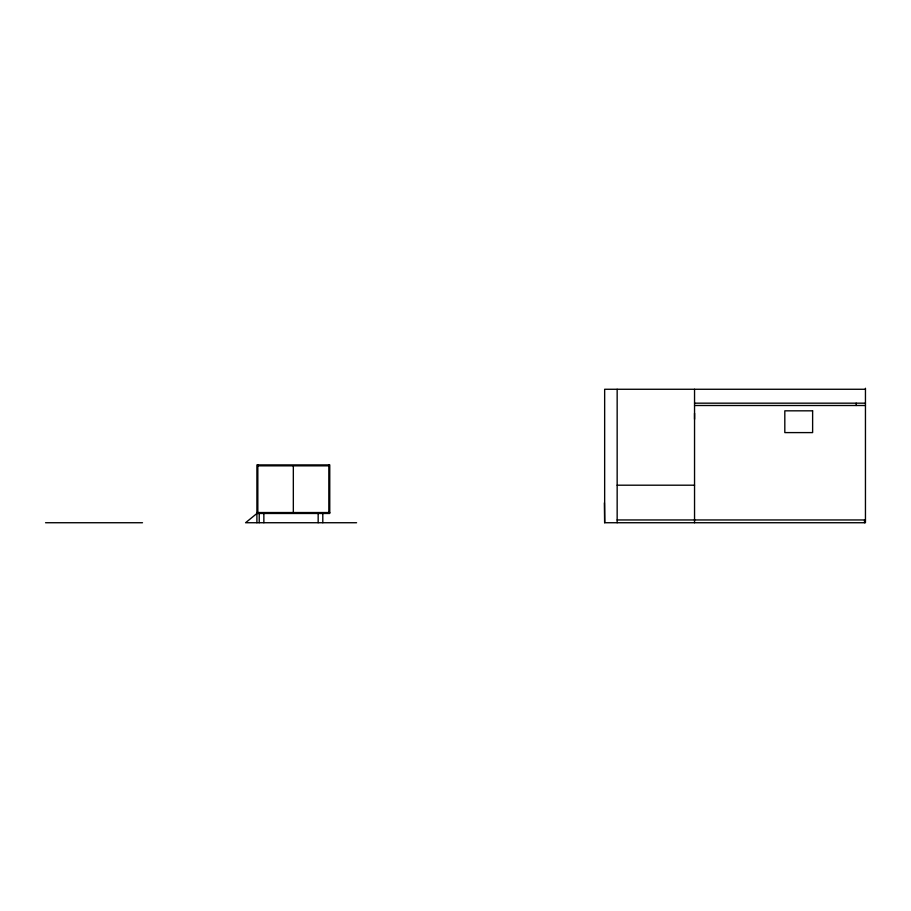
<?xml version="1.0" encoding="UTF-8"?>
<svg xmlns="http://www.w3.org/2000/svg" width="911" height="911" viewBox="0 0 911 911"><rect width="100%" height="100%" fill="white"/><g stroke="black" fill="none" stroke-linecap="round" stroke-linejoin="round"><path stroke-width="1.37" d="M694.546 419.254L694.546 413.252M865.45 389.27L604.653 389.27L604.653 522.732L865.45 522.732L865.45 388.268M694.546 403.174L865.45 403.174M694.546 405.497L865.45 405.497M257.836 465.84L328.825 465.84M617.157 485.199L694.546 485.199M256.902 512.54L329.759 512.54M617.157 519.953L865.45 519.953M45.55 522.732L142.503 522.732M356.577 522.732L245.583 522.732L256.902 513.474L329.759 513.474L329.759 464.906L256.902 464.906L256.902 522.732M604.403 502.815L604.653 522.732M864.528 519.953L864.528 522.732M856.181 403.174L856.181 405.497M694.546 389.27L694.546 522.732M617.157 389.27L617.157 522.732M328.825 464.906L328.825 512.54M322.801 513.485L322.801 522.72M318.167 513.485L318.167 522.72M293.331 465.84L293.331 512.54M263.86 513.485L263.86 522.72M259.225 513.485L259.225 522.72M257.836 464.906L257.836 512.54M812.623 410.827L784.815 410.827L784.815 432.6L812.623 432.6L812.623 410.827"/></g></svg>
